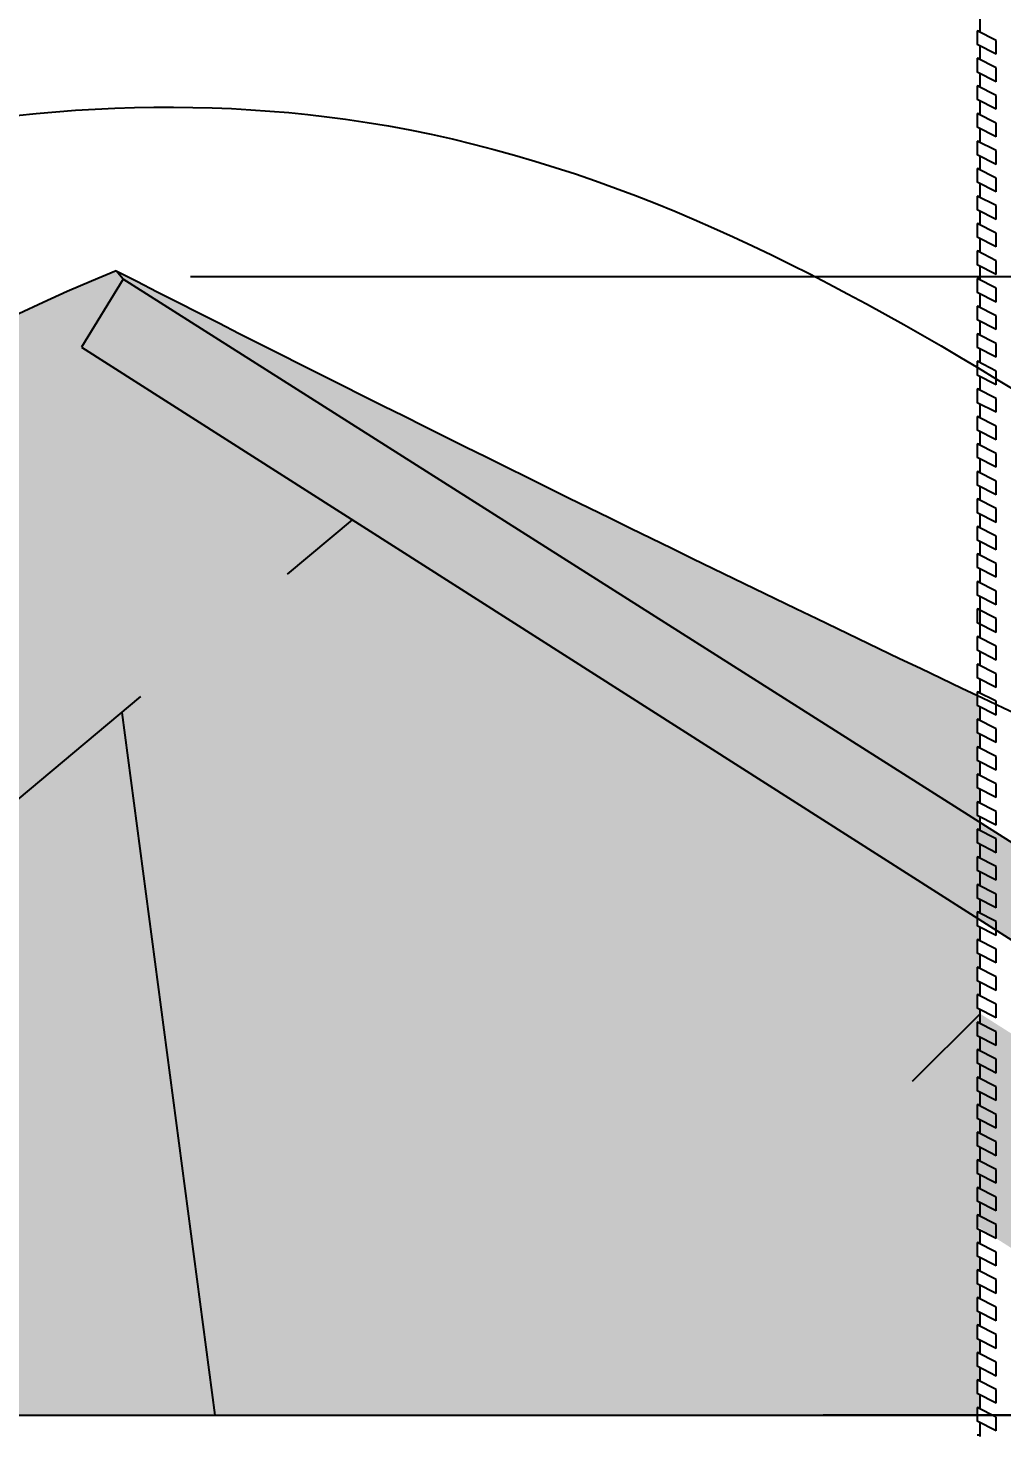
# Model space of a CAD drawing. Header units: millimetres. Extents: x -1985 to 969, y 203 to 500.
# Drawn here: x -1875.23 to -1865.33, y 431.2 to 445.53 of the extents above; entities that cross this region are included whole.
import ezdxf

# ---------------------------------------------------------------- set-up
doc = ezdxf.new("R2010")
doc.units = ezdxf.units.MM
doc.header["$PDMODE"] = 1
for name, color, linetype in [('Контур', 252, 'Continuous'), ('надписи', 7, 'Continuous'), ('ШПАЛА', 7, 'Continuous')]:
    doc.layers.add(name, color=color, linetype=linetype)
doc.dimstyles.new('ISO-25', dxfattribs={"dimtxt": 2.5, "dimasz": 2.5, "dimexe": 1.25, "dimexo": 0.625, "dimtad": 1, "dimdec": 0, "dimlfac": 50, "dimtxsty": 'Standard', "dimcen": 2.5, "dimadec": 0, "dimazin": 0, "dimtfac": 1, "dimtdec": 0, "dimtmove": 0, "dimatfit": 3, "dimfxl": 0, "dimarcsym": 0})

# ---------------------------------------------------------------- blocks, each defined once
blk = doc.blocks.new('*D126')
at = {"layer": 'Defpoints', "color": 0}
for p in [(-1874.208, 443.008), (-1854.179, 430.777), (-1828.469, 430.777)]:
    blk.add_point(p, dxfattribs=at)
at = {"layer": 'надписи', "color": 0, "lineweight": -2}
for p, q in [((-1873.583, 443.008), (-1827.219, 443.008)), ((-1828.469, 440.508), (-1828.469, 433.277)), ((-1853.554, 430.777), (-1827.219, 430.777))]:
    blk.add_line(p, q, dxfattribs=at)
at = {"layer": 'надписи', "color": 0}
for points in [[(-1828.886, 440.508), (-1828.052, 440.508), (-1828.469, 443.008)], [(-1828.886, 433.277), (-1828.052, 433.277), (-1828.469, 430.777)]]:
    blk.add_solid(points, dxfattribs=at)
at = {"layer": 'надписи', "color": 0, "insert": (-1830.344, 436.893), "char_height": 2.5, "attachment_point": 5, "rotation": 90}
blk.add_mtext('700', dxfattribs=at)

msp = doc.modelspace()

# ---------------------------------------------------------------- hatches: boundary and pattern name
for points in [[(-1871.937, 440.537), (-1874.689, 442.29), (-1874.268, 442.982), (-1874.337, 443.067, 0.036279), (-1876.811, 441.842), (-1876.793, 441.836), (-1876.793, 441.836), (-1876.841, 441.704), (-1876.875, 441.7), (-1876.917, 441.583), (-1876.889, 441.572), (-1876.889, 441.572), (-1876.937, 441.441), (-1876.971, 441.437), (-1877.013, 441.319), (-1876.985, 441.309), (-1876.985, 441.309), (-1877.033, 441.178), (-1877.066, 441.173), (-1877.109, 441.056), (-1877.081, 441.046), (-1877.081, 441.046), (-1877.129, 440.914), (-1877.162, 440.91), (-1877.205, 440.793), (-1877.177, 440.782), (-1877.177, 440.782), (-1877.225, 440.651), (-1877.258, 440.647), (-1877.301, 440.53), (-1877.272, 440.52), (-1877.272, 440.52), (-1877.32, 440.388), (-1877.354, 440.384), (-1877.396, 440.267), (-1877.368, 440.257), (-1877.368, 440.257), (-1877.416, 440.125), (-1877.449, 440.121), (-1877.492, 440.004), (-1877.464, 439.994), (-1877.464, 439.994), (-1877.511, 439.863), (-1877.545, 439.858), (-1877.588, 439.741), (-1877.559, 439.731), (-1877.559, 439.731), (-1877.607, 439.599), (-1877.641, 439.595), (-1877.683, 439.48), (-1877.654, 439.47), (-1877.654, 439.47), (-1877.702, 439.338), (-1877.736, 439.334), (-1877.779, 439.217), (-1877.75, 439.207), (-1877.75, 439.207), (-1877.798, 439.075), (-1877.832, 439.071), (-1877.874, 438.954), (-1877.846, 438.943), (-1877.846, 438.943), (-1877.894, 438.812), (-1877.928, 438.808), (-1877.97, 438.69), (-1877.942, 438.68), (-1877.942, 438.68), (-1877.99, 438.548), (-1878.023, 438.544), (-1878.066, 438.427), (-1878.038, 438.416), (-1878.038, 438.416), (-1878.086, 438.285), (-1878.119, 438.281), (-1878.162, 438.163), (-1878.134, 438.153), (-1878.134, 438.153), (-1878.182, 438.022), (-1878.215, 438.017), (-1878.257, 437.901), (-1878.229, 437.891), (-1878.229, 437.891), (-1878.277, 437.759), (-1878.311, 437.755), (-1878.353, 437.638), (-1878.325, 437.628), (-1878.325, 437.628), (-1878.373, 437.496), (-1878.406, 437.492), (-1878.449, 437.375), (-1878.421, 437.365), (-1878.421, 437.365), (-1878.468, 437.233), (-1878.502, 437.229), (-1878.545, 437.112), (-1878.516, 437.102), (-1878.516, 437.102), (-1878.564, 436.97), (-1878.598, 436.966), (-1878.64, 436.849), (-1878.612, 436.839), (-1878.612, 436.839), (-1878.66, 436.707), (-1878.693, 436.703), (-1878.736, 436.586), (-1878.708, 436.576), (-1878.708, 436.576), (-1878.756, 436.444), (-1878.789, 436.44), (-1878.832, 436.323), (-1878.804, 436.312), (-1878.804, 436.312), (-1878.852, 436.181), (-1878.885, 436.177), (-1878.928, 436.059), (-1878.899, 436.049), (-1878.899, 436.049), (-1878.947, 435.918), (-1878.981, 435.913), (-1879.024, 435.796), (-1878.995, 435.786), (-1878.995, 435.786), (-1879.043, 435.654), (-1879.077, 435.65), (-1879.12, 435.533), (-1879.091, 435.522), (-1879.091, 435.522), (-1879.139, 435.391), (-1879.173, 435.387), (-1879.215, 435.27), (-1879.187, 435.26), (-1879.187, 435.26), (-1879.235, 435.128), (-1879.268, 435.124), (-1879.311, 435.007), (-1879.283, 434.997), (-1879.283, 434.997), (-1879.33, 434.865), (-1879.364, 434.861), (-1879.406, 434.744), (-1879.378, 434.734), (-1879.378, 434.734), (-1879.426, 434.603), (-1879.46, 434.598), (-1879.502, 434.481), (-1879.474, 434.471), (-1879.474, 434.471), (-1879.522, 434.339), (-1879.555, 434.335), (-1879.598, 434.218), (-1879.57, 434.208), (-1879.57, 434.208), (-1879.594, 434.142)], [(-1874.337, 443.067), (-1874.268, 442.982), (-1865.553, 437.458), (-1865.553, 437.515), (-1865.583, 437.53), (-1865.583, 437.67), (-1865.583, 437.67), (-1865.553, 437.67), (-1865.553, 437.795), (-1865.583, 437.81), (-1865.583, 437.95), (-1865.583, 437.95), (-1865.553, 437.95), (-1865.553, 438.074), (-1865.583, 438.09), (-1865.583, 438.23), (-1865.583, 438.23), (-1865.553, 438.23), (-1865.553, 438.355), (-1865.583, 438.37), (-1865.583, 438.51), (-1865.583, 438.51), (-1865.553, 438.51), (-1865.553, 438.634), (-1865.583, 438.649), (-1865.583, 438.752, -0.007196)], [(-1865.583, 434.87), (-1865.583, 434.87), (-1865.553, 434.87), (-1865.553, 434.995), (-1865.583, 435.011), (-1865.583, 435.151), (-1865.583, 435.151), (-1865.553, 435.151), (-1865.553, 435.275), (-1865.583, 435.29), (-1865.583, 435.43), (-1865.583, 435.43), (-1865.553, 435.43), (-1865.553, 435.555), (-1865.583, 435.57), (-1865.583, 435.71), (-1865.583, 435.71), (-1865.553, 435.71), (-1865.553, 435.834), (-1865.583, 435.849), (-1865.583, 435.989), (-1865.583, 435.989), (-1865.553, 435.989), (-1865.553, 436.114), (-1865.583, 436.13), (-1865.583, 436.27), (-1865.583, 436.27), (-1865.553, 436.27), (-1865.553, 436.395), (-1865.583, 436.41), (-1865.583, 436.488), (-1871.937, 440.537), (-1874.282, 438.578), (-1873.333, 431.433), (-1867.148, 431.433), (-1865.583, 431.433), (-1865.583, 431.513), (-1865.583, 431.513), (-1865.553, 431.513), (-1865.553, 431.638), (-1865.583, 431.653), (-1865.583, 431.793), (-1865.583, 431.793), (-1865.553, 431.793), (-1865.553, 431.915), (-1865.583, 431.931), (-1865.583, 432.071), (-1865.583, 432.071), (-1865.553, 432.071), (-1865.553, 432.195), (-1865.583, 432.211), (-1865.583, 432.351), (-1865.583, 432.351), (-1865.553, 432.351), (-1865.553, 432.475), (-1865.583, 432.49), (-1865.583, 432.63), (-1865.583, 432.63), (-1865.553, 432.63), (-1865.553, 432.755), (-1865.583, 432.77), (-1865.583, 432.91), (-1865.583, 432.91), (-1865.553, 432.91), (-1865.553, 433.034), (-1865.583, 433.049), (-1865.583, 433.189), (-1865.583, 433.189), (-1865.553, 433.189), (-1865.553, 433.314), (-1865.583, 433.33), (-1865.583, 433.47), (-1865.583, 433.47), (-1865.553, 433.47), (-1865.553, 433.595), (-1865.583, 433.61), (-1865.583, 433.75), (-1865.583, 433.75), (-1865.553, 433.75), (-1865.553, 433.875), (-1865.583, 433.89), (-1865.583, 434.03), (-1865.583, 434.03), (-1865.553, 434.03), (-1865.553, 434.155), (-1865.583, 434.171), (-1865.583, 434.311), (-1865.583, 434.311), (-1865.553, 434.311), (-1865.553, 434.435), (-1865.583, 434.451), (-1865.583, 434.591), (-1865.583, 434.591), (-1865.553, 434.591), (-1865.553, 434.715), (-1865.583, 434.73)], [(-1874.282, 438.578), (-1879.594, 434.142), (-1879.617, 434.076), (-1879.651, 434.072), (-1879.694, 433.955), (-1879.665, 433.945), (-1879.665, 433.945), (-1879.713, 433.813), (-1879.747, 433.809), (-1879.79, 433.692), (-1879.761, 433.681), (-1879.761, 433.681), (-1879.809, 433.55), (-1879.843, 433.546), (-1879.885, 433.428), (-1879.857, 433.418), (-1879.857, 433.418), (-1879.905, 433.287), (-1879.939, 433.282), (-1879.981, 433.165), (-1879.953, 433.154), (-1879.953, 433.154), (-1880.001, 433.023), (-1880.034, 433.019), (-1880.077, 432.901), (-1880.049, 432.891), (-1880.049, 432.891), (-1880.097, 432.76), (-1880.13, 432.756), (-1880.173, 432.639), (-1880.144, 432.629), (-1880.144, 432.629), (-1880.192, 432.497), (-1880.226, 432.493), (-1880.268, 432.376), (-1880.24, 432.366), (-1880.24, 432.366), (-1880.288, 432.234), (-1880.322, 432.23), (-1880.364, 432.113), (-1880.336, 432.103), (-1880.336, 432.103), (-1880.384, 431.972), (-1880.417, 431.967), (-1880.46, 431.85), (-1880.432, 431.84), (-1880.432, 431.84), (-1880.479, 431.708), (-1880.513, 431.704), (-1880.555, 431.589), (-1880.527, 431.579), (-1880.527, 431.579), (-1880.574, 431.447), (-1880.608, 431.443), (-1880.612, 431.433), (-1879.518, 431.433), (-1873.333, 431.433)]]:
    msp.add_hatch(color=8).paths.add_polyline_path(points)
at = {"layer": 'надписи'}
for color, points in [(190, [(-1874.689, 442.29), (-1807.957, 399.768), (-1807.421, 400.612), (-1874.268, 442.982)]), (161, [(-1876.788, 440.495), (-1810.067, 397.979), (-1808.99, 399.664), (-1875.837, 442.034)])]:
    msp.add_hatch(color=color, dxfattribs=at).paths.add_polyline_path(points)

# ---------------------------------------------------------------- linework, layer by layer
at = {"color": 252}
for p, q in [((-1865.583, 445.508), (-1865.583, 445.368)), ((-1865.583, 445.508), (-1865.553, 445.508)), ((-1865.39, 445.41), (-1865.583, 445.508)), ((-1865.39, 445.27), (-1865.583, 445.368)), ((-1865.583, 445.228), (-1865.583, 445.088)), ((-1865.583, 445.228), (-1865.553, 445.228)), ((-1865.39, 445.13), (-1865.583, 445.228)), ((-1865.39, 444.99), (-1865.583, 445.088)), ((-1865.583, 444.948), (-1865.583, 444.808)), ((-1865.583, 444.948), (-1865.553, 444.948)), ((-1865.39, 444.85), (-1865.583, 444.948)), ((-1865.39, 444.71), (-1865.583, 444.808)), ((-1865.583, 444.668), (-1865.583, 444.528)), ((-1865.583, 444.668), (-1865.553, 444.668)), ((-1865.39, 444.569), (-1865.583, 444.668)), ((-1865.39, 444.429), (-1865.583, 444.528)), ((-1865.583, 444.387), (-1865.583, 444.247)), ((-1865.583, 444.387), (-1865.553, 444.387)), ((-1865.39, 444.289), (-1865.583, 444.387)), ((-1865.39, 444.149), (-1865.583, 444.247)), ((-1865.583, 444.108), (-1865.583, 443.968)), ((-1865.583, 444.108), (-1865.553, 444.108)), ((-1865.39, 444.01), (-1865.583, 444.108)), ((-1865.39, 443.87), (-1865.583, 443.968)), ((-1865.583, 443.828), (-1865.583, 443.688)), ((-1865.583, 443.828), (-1865.553, 443.828)), ((-1865.39, 443.73), (-1865.583, 443.828)), ((-1865.39, 443.59), (-1865.583, 443.688)), ((-1865.583, 443.549), (-1865.583, 443.409)), ((-1865.583, 443.549), (-1865.553, 443.549)), ((-1865.39, 443.45), (-1865.583, 443.549)), ((-1865.39, 443.31), (-1865.583, 443.409)), ((-1865.583, 443.269), (-1865.583, 443.129)), ((-1865.583, 443.269), (-1865.553, 443.269)), ((-1865.39, 443.17), (-1865.583, 443.269)), ((-1865.39, 443.03), (-1865.583, 443.129)), ((-1865.583, 442.988), (-1865.583, 442.848)), ((-1865.583, 442.988), (-1865.553, 442.988)), ((-1865.39, 442.89), (-1865.583, 442.988)), ((-1865.39, 442.75), (-1865.583, 442.848)), ((-1865.583, 442.708), (-1865.583, 442.568)), ((-1865.583, 442.708), (-1865.553, 442.708)), ((-1865.39, 442.61), (-1865.583, 442.708)), ((-1865.39, 442.47), (-1865.583, 442.568)), ((-1865.583, 442.428), (-1865.583, 442.288)), ((-1865.583, 442.428), (-1865.553, 442.428)), ((-1865.39, 442.33), (-1865.583, 442.428)), ((-1865.39, 442.19), (-1865.583, 442.288)), ((-1865.583, 442.148), (-1865.583, 442.008)), ((-1865.583, 442.148), (-1865.553, 442.148)), ((-1865.39, 442.049), (-1865.583, 442.148)), ((-1865.39, 441.909), (-1865.583, 442.008)), ((-1865.583, 441.867), (-1865.583, 441.727)), ((-1865.583, 441.867), (-1865.553, 441.867)), ((-1865.39, 441.769), (-1865.583, 441.867)), ((-1865.39, 441.629), (-1865.583, 441.727)), ((-1865.583, 441.587), (-1865.583, 441.447)), ((-1865.583, 441.587), (-1865.553, 441.587)), ((-1865.39, 441.489), (-1865.583, 441.587)), ((-1865.39, 441.349), (-1865.583, 441.447)), ((-1865.583, 441.308), (-1865.583, 441.168)), ((-1865.583, 441.308), (-1865.553, 441.308)), ((-1865.39, 441.21), (-1865.583, 441.308)), ((-1865.39, 441.07), (-1865.583, 441.168)), ((-1865.583, 441.028), (-1865.583, 440.888)), ((-1865.583, 441.028), (-1865.553, 441.028)), ((-1865.39, 440.929), (-1865.583, 441.028)), ((-1865.39, 440.789), (-1865.583, 440.888)), ((-1865.583, 440.748), (-1865.583, 440.608)), ((-1865.583, 440.748), (-1865.553, 440.748)), ((-1865.39, 440.65), (-1865.583, 440.748)), ((-1865.39, 440.51), (-1865.583, 440.608)), ((-1865.583, 440.468), (-1865.583, 440.328)), ((-1865.583, 440.468), (-1865.553, 440.468)), ((-1865.39, 440.37), (-1865.583, 440.468)), ((-1865.39, 440.23), (-1865.583, 440.328)), ((-1865.583, 440.19), (-1865.583, 440.05)), ((-1865.583, 440.19), (-1865.553, 440.19)), ((-1865.39, 440.092), (-1865.583, 440.19)), ((-1865.39, 439.952), (-1865.583, 440.05)), ((-1865.583, 439.91), (-1865.583, 439.77)), ((-1865.583, 439.91), (-1865.553, 439.91)), ((-1865.39, 439.812), (-1865.583, 439.91)), ((-1865.39, 439.672), (-1865.583, 439.77)), ((-1865.583, 439.63), (-1865.583, 439.49)), ((-1865.583, 439.63), (-1865.553, 439.63)), ((-1865.39, 439.532), (-1865.583, 439.63)), ((-1865.39, 439.392), (-1865.583, 439.49)), ((-1865.583, 439.35), (-1865.583, 439.21)), ((-1865.583, 439.35), (-1865.553, 439.35)), ((-1865.39, 439.251), (-1865.583, 439.35)), ((-1865.39, 439.111), (-1865.583, 439.21)), ((-1865.583, 439.069), (-1865.583, 438.929)), ((-1865.583, 439.069), (-1865.553, 439.069)), ((-1865.39, 438.971), (-1865.583, 439.069)), ((-1865.39, 438.831), (-1865.583, 438.929)), ((-1865.583, 438.789), (-1865.583, 438.649)), ((-1865.583, 438.789), (-1865.553, 438.789)), ((-1865.39, 438.691), (-1865.583, 438.789)), ((-1865.39, 438.551), (-1865.583, 438.649)), ((-1865.583, 438.51), (-1865.583, 438.37)), ((-1865.583, 438.51), (-1865.553, 438.51)), ((-1865.39, 438.412), (-1865.583, 438.51)), ((-1865.39, 438.272), (-1865.583, 438.37)), ((-1865.583, 438.23), (-1865.583, 438.09)), ((-1865.583, 438.23), (-1865.553, 438.23)), ((-1865.39, 438.131), (-1865.583, 438.23)), ((-1865.39, 437.991), (-1865.583, 438.09)), ((-1865.583, 437.95), (-1865.583, 437.81)), ((-1865.583, 437.95), (-1865.553, 437.95)), ((-1865.39, 437.852), (-1865.583, 437.95)), ((-1865.39, 437.712), (-1865.583, 437.81)), ((-1865.583, 437.67), (-1865.583, 437.53)), ((-1865.583, 437.67), (-1865.553, 437.67)), ((-1865.39, 437.572), (-1865.583, 437.67)), ((-1865.39, 437.432), (-1865.583, 437.53)), ((-1865.583, 437.391), (-1865.583, 437.251)), ((-1865.583, 437.391), (-1865.553, 437.391)), ((-1865.39, 437.292), (-1865.583, 437.391)), ((-1865.39, 437.152), (-1865.583, 437.251)), ((-1865.583, 437.11), (-1865.583, 436.97)), ((-1865.583, 437.11), (-1865.553, 437.11)), ((-1865.39, 437.012), (-1865.583, 437.11)), ((-1865.39, 436.872), (-1865.583, 436.97)), ((-1865.583, 436.83), (-1865.583, 436.69)), ((-1865.583, 436.83), (-1865.553, 436.83)), ((-1865.39, 436.732), (-1865.583, 436.83)), ((-1865.39, 436.592), (-1865.583, 436.69)), ((-1865.583, 436.55), (-1865.583, 436.41)), ((-1865.583, 436.55), (-1865.553, 436.55)), ((-1865.39, 436.452), (-1865.583, 436.55)), ((-1865.39, 436.312), (-1865.583, 436.41)), ((-1865.583, 436.27), (-1865.583, 436.13)), ((-1865.583, 436.27), (-1865.553, 436.27)), ((-1865.39, 436.171), (-1865.583, 436.27)), ((-1865.39, 436.031), (-1865.583, 436.13)), ((-1865.583, 435.989), (-1865.583, 435.849)), ((-1865.583, 435.989), (-1865.553, 435.989)), ((-1865.39, 435.891), (-1865.583, 435.989)), ((-1865.39, 435.751), (-1865.583, 435.849)), ((-1865.583, 435.71), (-1865.583, 435.57)), ((-1865.583, 435.71), (-1865.553, 435.71)), ((-1865.39, 435.612), (-1865.583, 435.71)), ((-1865.39, 435.472), (-1865.583, 435.57)), ((-1865.583, 435.43), (-1865.583, 435.29)), ((-1865.583, 435.43), (-1865.553, 435.43)), ((-1865.39, 435.332), (-1865.583, 435.43)), ((-1865.39, 435.192), (-1865.583, 435.29)), ((-1865.583, 435.151), (-1865.583, 435.011)), ((-1865.583, 435.151), (-1865.553, 435.151)), ((-1865.39, 435.052), (-1865.583, 435.151)), ((-1865.39, 434.912), (-1865.583, 435.011)), ((-1865.583, 434.87), (-1865.583, 434.73)), ((-1865.583, 434.87), (-1865.553, 434.87)), ((-1865.39, 434.772), (-1865.583, 434.87)), ((-1865.39, 434.632), (-1865.583, 434.73)), ((-1865.583, 434.591), (-1865.583, 434.451)), ((-1865.583, 434.591), (-1865.553, 434.591)), ((-1865.39, 434.492), (-1865.583, 434.591)), ((-1865.39, 434.352), (-1865.583, 434.451)), ((-1865.583, 434.311), (-1865.583, 434.171)), ((-1865.583, 434.311), (-1865.553, 434.311)), ((-1865.39, 434.212), (-1865.583, 434.311)), ((-1865.39, 434.072), (-1865.583, 434.171)), ((-1865.583, 434.03), (-1865.583, 433.89)), ((-1865.583, 434.03), (-1865.553, 434.03)), ((-1865.39, 433.932), (-1865.583, 434.03)), ((-1865.39, 433.792), (-1865.583, 433.89)), ((-1865.583, 433.75), (-1865.583, 433.61)), ((-1865.583, 433.75), (-1865.553, 433.75)), ((-1865.39, 433.652), (-1865.583, 433.75)), ((-1865.39, 433.512), (-1865.583, 433.61)), ((-1865.583, 433.47), (-1865.583, 433.33)), ((-1865.583, 433.47), (-1865.553, 433.47)), ((-1865.39, 433.371), (-1865.583, 433.47)), ((-1865.39, 433.231), (-1865.583, 433.33)), ((-1865.583, 433.189), (-1865.583, 433.049)), ((-1865.583, 433.189), (-1865.553, 433.189)), ((-1865.39, 433.091), (-1865.583, 433.189)), ((-1865.39, 432.951), (-1865.583, 433.049)), ((-1865.583, 432.91), (-1865.583, 432.77)), ((-1865.583, 432.91), (-1865.553, 432.91)), ((-1865.39, 432.812), (-1865.583, 432.91)), ((-1865.39, 432.672), (-1865.583, 432.77)), ((-1865.583, 432.63), (-1865.583, 432.49)), ((-1865.583, 432.63), (-1865.553, 432.63)), ((-1865.39, 432.532), (-1865.583, 432.63)), ((-1865.39, 432.392), (-1865.583, 432.49)), ((-1865.583, 432.351), (-1865.583, 432.211)), ((-1865.583, 432.351), (-1865.553, 432.351)), ((-1865.39, 432.253), (-1865.583, 432.351)), ((-1865.39, 432.113), (-1865.583, 432.211)), ((-1865.583, 432.071), (-1865.583, 431.931)), ((-1865.583, 432.071), (-1865.553, 432.071)), ((-1865.39, 431.972), (-1865.583, 432.071)), ((-1865.39, 431.832), (-1865.583, 431.931)), ((-1865.583, 431.793), (-1865.583, 431.653)), ((-1865.583, 431.793), (-1865.553, 431.793)), ((-1865.39, 431.695), (-1865.583, 431.793)), ((-1865.39, 431.555), (-1865.583, 431.653)), ((-1865.583, 431.513), (-1865.583, 431.373)), ((-1865.583, 431.513), (-1865.553, 431.513)), ((-1865.39, 431.414), (-1865.583, 431.513)), ((-1865.39, 431.274), (-1865.583, 431.373)), ((-1865.583, 431.233), (-1865.553, 431.233))]:
    msp.add_line(p, q, dxfattribs=at)
at = {"color": 8}
for p, q in [((-1874.268, 442.982), (-1874.337, 443.067)), ((-1871.937, 440.537), (-1872.598, 439.985)), ((-1874.09, 438.739), (-1879.594, 434.142)), ((-1874.282, 438.578), (-1873.333, 431.433))]:
    msp.add_line(p, q, dxfattribs=at)
for p, q in [((-1866.24, 434.828), (-1865.553, 435.515)), ((-1879.518, 431.433), (-1867.148, 431.433)), ((-1794.234, 431.433), (-1867.148, 431.433))]:
    msp.add_line(p, q)
at = {"layer": 'Контур', "color": 252}
msp.add_lwpolyline([(-1867.148, 431.433), (-1794.234, 431.433)], dxfattribs=at)
at = {"layer": 'надписи', "color": 7}
msp.add_lwpolyline([(-1874.689, 442.29), (-1807.957, 399.768), (-1807.421, 400.612), (-1874.268, 442.982)], close=True, dxfattribs=at)
at = {"layer": 'надписи'}
msp.add_arc((-1867.143, 425.423), 19.055, 112.1814, 163.494, dxfattribs=at)
at = {"layer": 'надписи', "color": 7}
msp.add_arc((-1720.04, 745), 339.073, 242.93153, 247.98984, dxfattribs=at)
at = {"layer": 'надписи', "color": 7, "start_tangent": (0.267874, 0.963454)}
msp.add_spline([(-1886.013, 430.746), (-1883.37, 440.78), (-1872.005, 444.609), (-1859.592, 438.328), (-1850.496, 433.493), (-1847.294, 430.68)], degree=3, dxfattribs=at)
at = {"layer": 'ШПАЛА', "color": 252}
for p, q in [((-1865.553, 445.493), (-1865.553, 445.633)), ((-1865.39, 445.27), (-1865.39, 445.41)), ((-1865.553, 445.213), (-1865.553, 445.353)), ((-1865.39, 444.99), (-1865.39, 445.13)), ((-1865.553, 444.933), (-1865.553, 445.073)), ((-1865.39, 444.71), (-1865.39, 444.85)), ((-1865.553, 444.652), (-1865.553, 444.793)), ((-1865.39, 444.429), (-1865.39, 444.569)), ((-1865.553, 444.372), (-1865.553, 444.512)), ((-1865.553, 444.093), (-1865.553, 444.232)), ((-1865.39, 444.149), (-1865.39, 444.289)), ((-1865.553, 443.813), (-1865.553, 443.953)), ((-1865.39, 443.87), (-1865.39, 444.01)), ((-1865.553, 443.533), (-1865.553, 443.673)), ((-1865.39, 443.59), (-1865.39, 443.73)), ((-1865.553, 443.253), (-1865.553, 443.393)), ((-1865.39, 443.31), (-1865.39, 443.45)), ((-1865.553, 442.973), (-1865.553, 443.113)), ((-1865.39, 443.03), (-1865.39, 443.17)), ((-1865.553, 442.693), (-1865.553, 442.833)), ((-1865.39, 442.75), (-1865.39, 442.89)), ((-1865.553, 442.413), (-1865.553, 442.553)), ((-1865.39, 442.47), (-1865.39, 442.61)), ((-1865.553, 442.132), (-1865.553, 442.273)), ((-1865.39, 442.19), (-1865.39, 442.33)), ((-1865.553, 441.852), (-1865.553, 441.992)), ((-1865.39, 441.909), (-1865.39, 442.049)), ((-1865.553, 441.572), (-1865.553, 441.712)), ((-1865.39, 441.629), (-1865.39, 441.769)), ((-1865.553, 441.293), (-1865.553, 441.432)), ((-1865.39, 441.349), (-1865.39, 441.489)), ((-1865.553, 441.012), (-1865.553, 441.153)), ((-1865.39, 441.07), (-1865.39, 441.21)), ((-1865.553, 440.733), (-1865.553, 440.872)), ((-1865.39, 440.789), (-1865.39, 440.929)), ((-1865.39, 440.51), (-1865.39, 440.65)), ((-1865.553, 440.453), (-1865.553, 440.593)), ((-1865.39, 440.23), (-1865.39, 440.37)), ((-1865.553, 440.175), (-1865.553, 440.313)), ((-1865.39, 439.952), (-1865.39, 440.092)), ((-1865.553, 439.895), (-1865.553, 440.035)), ((-1865.39, 439.672), (-1865.39, 439.812)), ((-1865.553, 439.334), (-1865.553, 439.755)), ((-1865.39, 439.392), (-1865.39, 439.532)), ((-1865.39, 439.111), (-1865.39, 439.251)), ((-1865.553, 439.054), (-1865.553, 439.194)), ((-1865.39, 438.831), (-1865.39, 438.971)), ((-1865.553, 438.774), (-1865.553, 438.914)), ((-1865.39, 438.551), (-1865.39, 438.691)), ((-1865.553, 438.495), (-1865.553, 438.634)), ((-1865.553, 438.214), (-1865.553, 438.355)), ((-1865.39, 438.272), (-1865.39, 438.412)), ((-1865.553, 437.935), (-1865.553, 438.074)), ((-1865.39, 437.991), (-1865.39, 438.131)), ((-1865.553, 437.655), (-1865.553, 437.795)), ((-1865.39, 437.712), (-1865.39, 437.852)), ((-1865.553, 437.375), (-1865.553, 437.515)), ((-1865.39, 437.432), (-1865.39, 437.572)), ((-1865.553, 437.095), (-1865.553, 437.235)), ((-1865.39, 437.152), (-1865.39, 437.292)), ((-1865.553, 436.815), (-1865.553, 436.955)), ((-1865.39, 436.872), (-1865.39, 437.012)), ((-1865.553, 436.535), (-1865.553, 436.675)), ((-1865.39, 436.592), (-1865.39, 436.732)), ((-1865.553, 436.254), (-1865.553, 436.395)), ((-1865.39, 436.312), (-1865.39, 436.452)), ((-1865.553, 435.974), (-1865.553, 436.114)), ((-1865.39, 436.031), (-1865.39, 436.171)), ((-1865.553, 435.695), (-1865.553, 435.834)), ((-1865.39, 435.751), (-1865.39, 435.891)), ((-1865.553, 435.415), (-1865.553, 435.555)), ((-1865.39, 435.472), (-1865.39, 435.612)), ((-1865.553, 435.135), (-1865.553, 435.275)), ((-1865.39, 435.192), (-1865.39, 435.332)), ((-1865.553, 434.855), (-1865.553, 434.995)), ((-1865.39, 434.912), (-1865.39, 435.052)), ((-1865.39, 434.632), (-1865.39, 434.772)), ((-1865.553, 434.575), (-1865.553, 434.715)), ((-1865.39, 434.352), (-1865.39, 434.492)), ((-1865.553, 434.295), (-1865.553, 434.435)), ((-1865.39, 434.072), (-1865.39, 434.212)), ((-1865.553, 434.015), (-1865.553, 434.155)), ((-1865.39, 433.792), (-1865.39, 433.932)), ((-1865.553, 433.735), (-1865.553, 433.875)), ((-1865.39, 433.512), (-1865.39, 433.652)), ((-1865.553, 433.454), (-1865.553, 433.595)), ((-1865.39, 433.231), (-1865.39, 433.371)), ((-1865.553, 433.174), (-1865.553, 433.314)), ((-1865.39, 432.951), (-1865.39, 433.091)), ((-1865.553, 432.895), (-1865.553, 433.034)), ((-1865.39, 432.672), (-1865.39, 432.812)), ((-1865.553, 432.615), (-1865.553, 432.755)), ((-1865.39, 432.392), (-1865.39, 432.532)), ((-1865.553, 432.335), (-1865.553, 432.475)), ((-1865.553, 432.055), (-1865.553, 432.195)), ((-1865.39, 432.113), (-1865.39, 432.253)), ((-1865.553, 431.778), (-1865.553, 431.915)), ((-1865.39, 431.832), (-1865.39, 431.972)), ((-1865.553, 431.497), (-1865.553, 431.638)), ((-1865.39, 431.555), (-1865.39, 431.695)), ((-1865.553, 431.217), (-1865.553, 431.357)), ((-1865.39, 431.274), (-1865.39, 431.414))]:
    msp.add_line(p, q, dxfattribs=at)

# ---------------------------------------------------------------- dimensions: what is measured, and where the dimension line sits
at = {"layer": 'надписи', "color": 244}
dim = msp.add_linear_dim(base=(-1828.469, 430.777), p1=(-1874.208, 443.008), p2=(-1854.179, 430.777), angle=90, text='700', dimstyle='ISO-25', dxfattribs=at)
dim.commit()
dim.dimension.update_dxf_attribs({"geometry": '*D126', "text_midpoint": (-1830.344, 436.893)})

doc.saveas('drawing.dxf')
